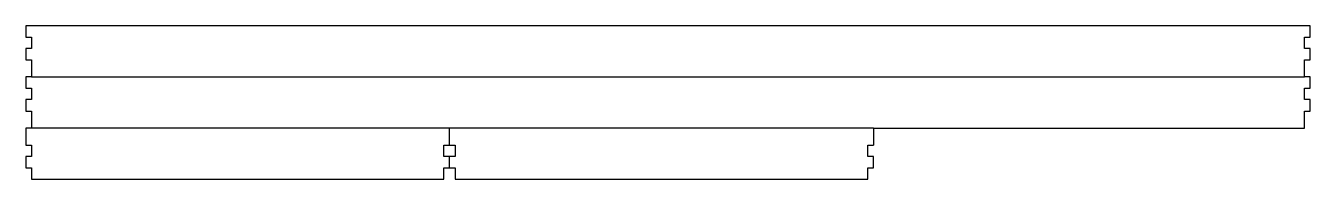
# Model space of a CAD drawing. Extents: x 42 to 946, y 195 to 303.
import ezdxf

# ---------------------------------------------------------------- set-up
doc = ezdxf.new("R2010")
doc.units = 0
doc.layers.get('0').update_dxf_attribs({"linetype": 'CONTINUOUS'})

msp = doc.modelspace()

# ---------------------------------------------------------------- linework, layer by layer
for p, q in [((42.28, 302.65), (42.28, 294.65)), ((946.37, 302.65), (42.28, 302.65)), ((946.37, 294.65), (946.37, 302.65)), ((42.28, 294.65), (46.28, 294.65)), ((46.28, 294.65), (46.28, 286.65)), ((942.37, 294.65), (946.37, 294.65)), ((942.37, 286.65), (942.37, 294.65)), ((46.28, 286.65), (42.28, 286.65)), ((42.28, 286.65), (42.28, 278.65)), ((946.37, 286.65), (942.37, 286.65)), ((946.37, 278.65), (946.37, 286.65)), ((42.28, 278.65), (46.28, 278.65)), ((46.28, 278.65), (46.28, 266.65)), ((942.37, 266.65), (942.37, 278.65)), ((942.37, 278.65), (946.37, 278.65)), ((42.28, 266.65), (42.28, 258.65)), ((46.28, 266.65), (42.28, 266.65)), ((46.28, 266.65), (942.37, 266.65)), ((946.37, 266.65), (942.37, 266.65)), ((946.37, 258.65), (946.37, 266.65)), ((42.28, 258.65), (46.28, 258.65)), ((46.28, 258.65), (46.28, 250.65)), ((942.37, 258.65), (946.37, 258.65)), ((942.37, 250.65), (942.37, 258.65)), ((46.28, 250.65), (42.28, 250.65)), ((42.28, 250.65), (42.28, 242.65)), ((946.37, 250.65), (942.37, 250.65)), ((946.37, 242.65), (946.37, 250.65)), ((42.28, 242.65), (46.28, 242.65)), ((46.28, 242.65), (46.28, 230.65)), ((942.37, 230.65), (942.37, 242.65)), ((942.37, 242.65), (946.37, 242.65)), ((42.28, 230.65), (42.28, 218.65)), ((46.28, 230.65), (42.28, 230.65)), ((340.64, 230.65), (46.28, 230.65)), ((340.64, 218.65), (340.64, 230.65)), ((639, 230.65), (340.64, 230.65)), ((639, 230.65), (639, 218.65)), ((639, 230.65), (942.37, 230.65)), ((42.28, 218.65), (46.28, 218.65)), ((46.28, 218.65), (46.28, 210.65)), ((336.64, 210.65), (336.64, 218.65)), ((336.64, 218.65), (340.64, 218.65)), ((340.64, 218.65), (344.64, 218.65)), ((344.64, 218.65), (344.64, 210.65)), ((635, 210.65), (635, 218.65)), ((635, 218.65), (639, 218.65)), ((46.28, 210.65), (42.28, 210.65)), ((42.28, 210.65), (42.28, 202.65)), ((340.64, 210.65), (336.64, 210.65)), ((340.64, 202.65), (340.64, 210.65)), ((344.64, 210.65), (340.64, 210.65)), ((639, 210.65), (635, 210.65)), ((639, 202.65), (639, 210.65)), ((42.28, 202.65), (46.28, 202.65)), ((46.28, 202.65), (46.28, 194.65)), ((336.64, 194.65), (336.64, 202.65)), ((336.64, 202.65), (340.64, 202.65)), ((340.64, 202.65), (344.64, 202.65)), ((344.64, 202.65), (344.64, 194.65)), ((635, 194.65), (635, 202.65)), ((635, 202.65), (639, 202.65)), ((46.28, 194.65), (336.64, 194.65)), ((344.64, 194.65), (635, 194.65))]:
    msp.add_line(p, q)

doc.saveas('drawing.dxf')
